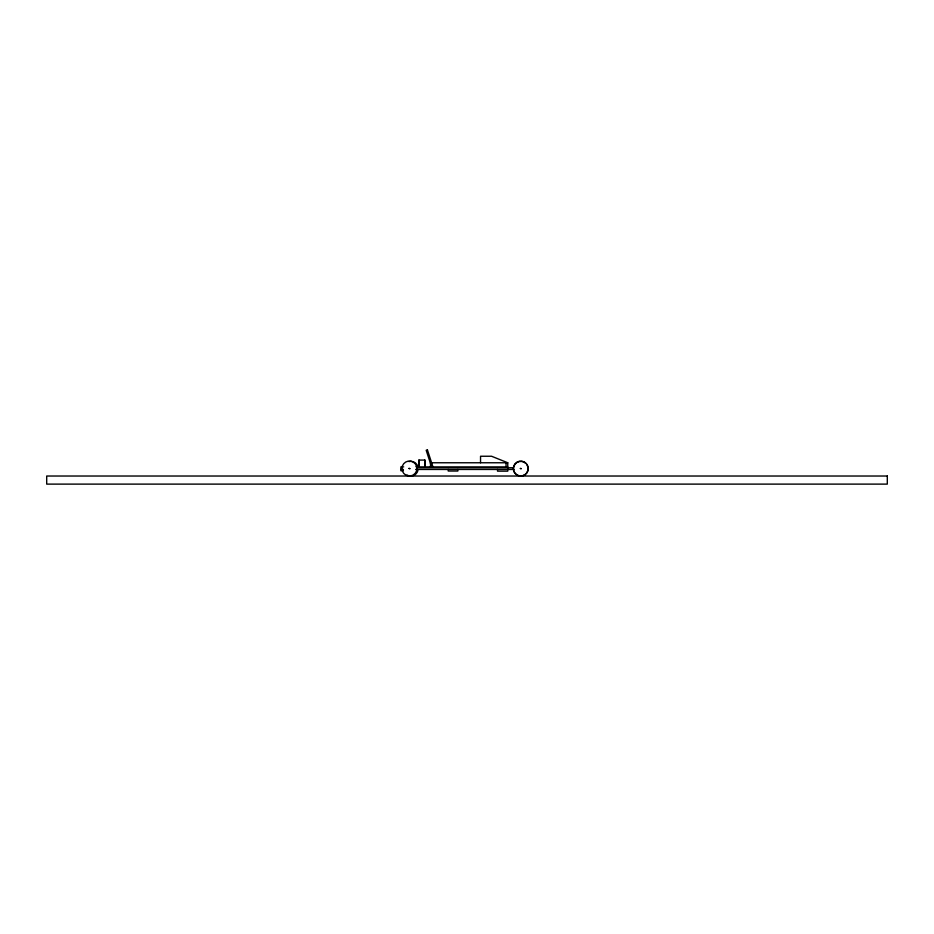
<?xml version="1.0" encoding="UTF-8"?>
<svg xmlns="http://www.w3.org/2000/svg" width="934" height="934" viewBox="0 0 934 934"><rect width="100%" height="100%" fill="white"/><g stroke="black" fill="none" stroke-linecap="round" stroke-linejoin="round"><path stroke-width="1.4" d="M497.53 469.452L497.53 471.145L507.757 471.145L507.757 462.762L430.527 462.762L430.527 466.895M416.225 466.463L418.946 466.463M403.686 466.895L400.873 466.895L400.873 470.724L403.418 470.724M416.225 466.895L507.757 466.895M416.751 467.747L512.918 467.747M400.873 469.452L403.418 469.452M415.618 469.452L514.202 469.452M507.757 462.762L491.553 456.247L480.543 456.247L480.543 462.762M506.053 462.762L506.053 466.895M457.835 469.452L457.835 471.028L448.238 471.028L448.238 469.452M424.982 466.895L424.982 460.077L418.806 460.077L418.806 466.895M424.76 460.077L424.76 466.895M419.027 460.077L418.946 466.895M417.907 470.573A7.367 7.367 0 0 1 410.797 476.025M408.894 475.78A7.367 7.367 0 0 1 407.119 475.044M408.894 461.548A7.367 7.367 0 0 1 417.907 466.755M527.115 465.062A7.309 7.309 0 0 1 522.678 475.78M518.895 475.78A7.309 7.309 0 0 1 513.723 470.608M513.466 468.716A7.309 7.309 0 0 1 525.959 463.544M520.366 468.483L521.207 468.634L520.366 468.483M409.034 468.424L409.851 468.646L409.034 468.424M427.41 449.884L426.196 450.281L431.73 467.292L432.944 466.895L427.41 449.884M887.3 476.025L46.7 476.025L46.7 484.116L887.3 484.116L887.3 476.025M405.695 475.021A7.495 7.495 0 0 0 416.938 468.529A7.495 7.495 0 0 0 405.695 462.038A7.495 7.495 0 0 0 405.695 475.021M517.051 475.032A7.46 7.46 0 0 0 528.247 468.564A7.46 7.46 0 0 0 517.051 462.096A7.46 7.46 0 0 0 517.051 475.032"/></g></svg>
